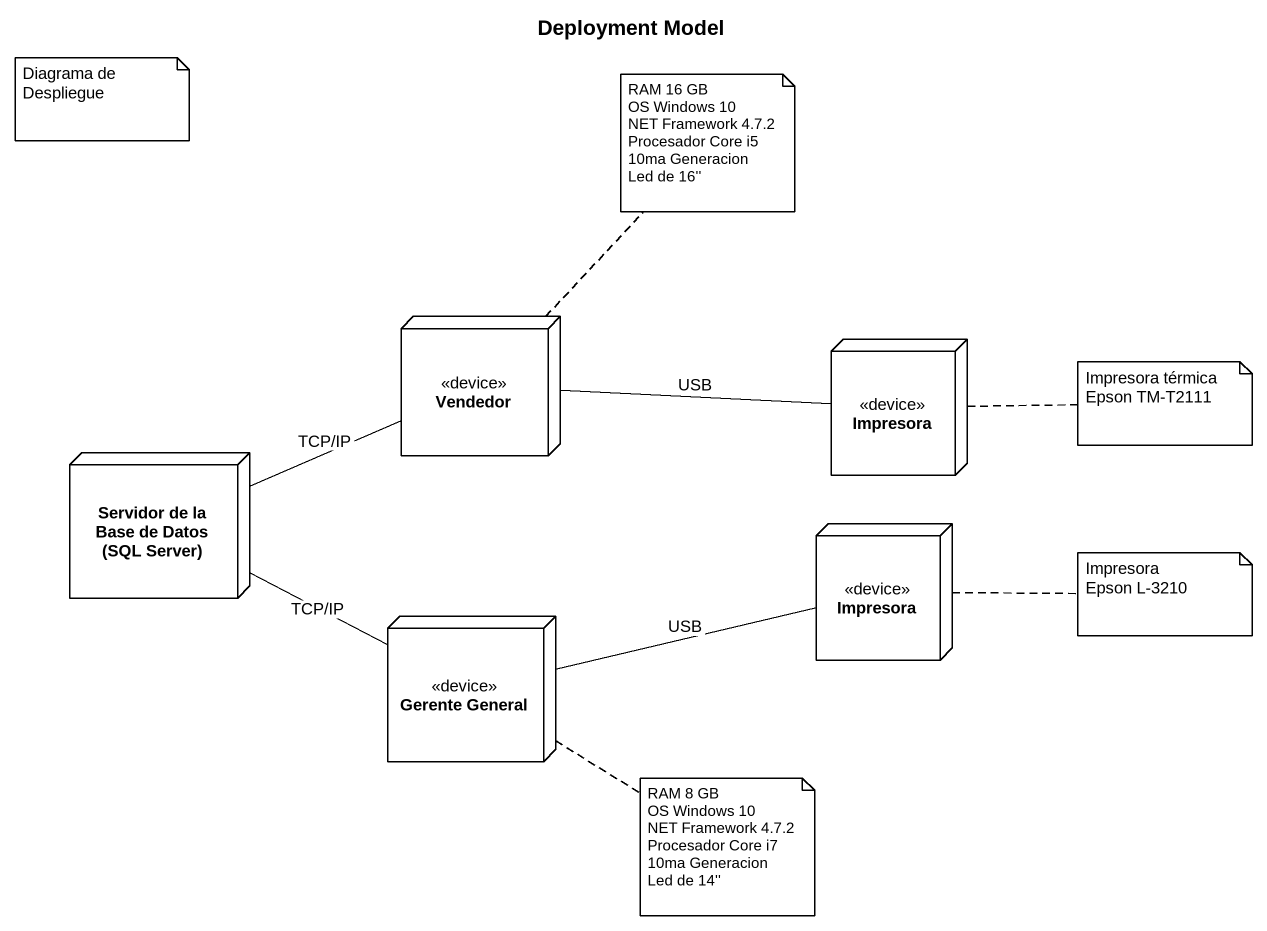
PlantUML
@startuml
title Deployment Model
node Vendedor <<device>>
node Impresora <<device>>
node "Servidor de la Base de Datos (SQL Server)" as Servidor_de_la_Base_de
node "Impresora" as Impresora_2 <<device>>
node "Gerente General" as Gerente_General <<device>>
Vendedor -right- Impresora : USB
Servidor_de_la_Base_de -right- Vendedor : TCP/IP
Servidor_de_la_Base_de -right- Gerente_General : TCP/IP
Gerente_General -right- Impresora_2 : USB
note as N1
  Diagrama de
  Despliegue
end note
note top of Vendedor
  RAM 16 GB
  OS Windows 10
  NET Framework 4.7.2
  Procesador Core i5 10ma Generacion
  Led de 16''
end note
note right of Impresora
  Impresora térmica
  Epson TM-T2111
end note
note right of Impresora_2
  Impresora
  Epson L-3210
end note
note bottom of Gerente_General
  RAM 8 GB
  OS Windows 10
  NET Framework 4.7.2
  Procesador Core i7 10ma Generacion
  Led de 14''
end note
@enduml
